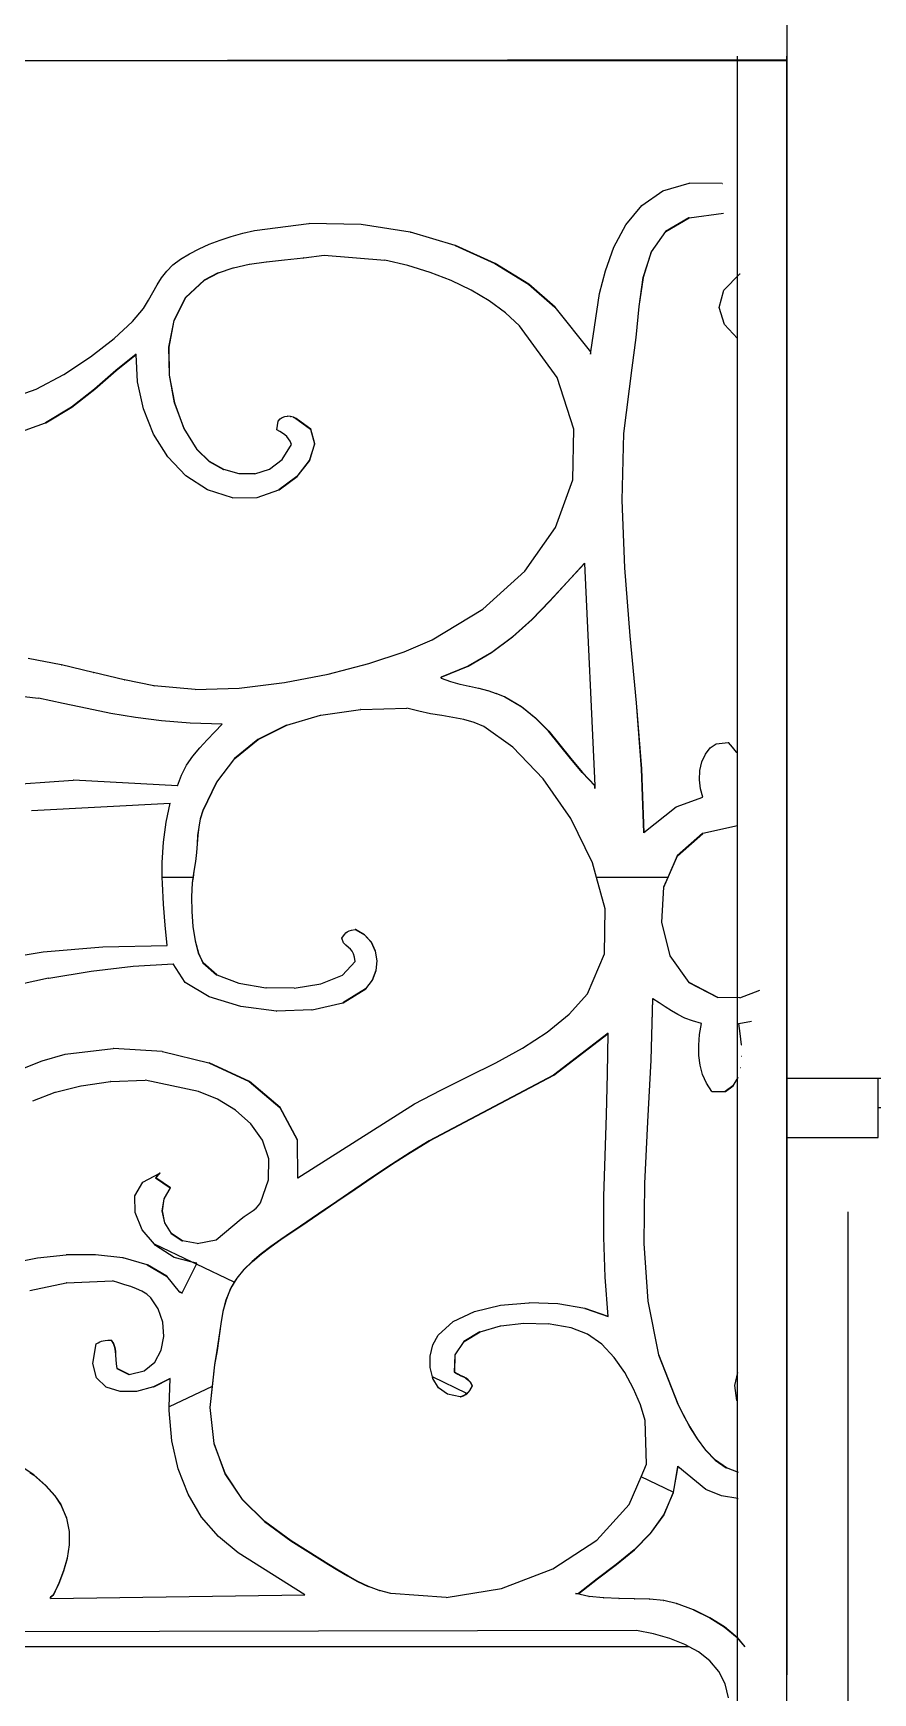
# Model space of a CAD drawing. Header units: inches. Extents: x 1397 to 20304, y -27267 to -746.
# Drawn here: x 3485.87 to 3499.94, y -9117.46 to -9089.64 of the extents above; entities that cross this region are included whole.
import ezdxf

# ---------------------------------------------------------------- set-up
doc = ezdxf.new("R2010")
doc.units = ezdxf.units.IN
doc.header["$LTSCALE"] = 17
doc.header["$MEASUREMENT"] = 0
doc.layers.add('OUTLINE', color=1, linetype='Continuous', lineweight=25)

# ---------------------------------------------------------------- blocks, each defined once
blk = doc.blocks.new('fddd')
for p, q in [((-401.299, -3293.975), (-401.299, -3264.98)), ((-400.474, -3293.975), (-400.474, -3264.98)), ((-421.949, -3265.055), (-409.847, -3265.055)), ((-419.531, -3265.065), (-409.847, -3265.055)), ((-409.842, -3265.055), (-409.847, -3265.055)), ((-400.474, -3265.045), (-409.842, -3265.055)), ((-409.842, -3265.055), (-400.474, -3265.055)), ((-402.553, -3267.242), (-402.109, -3267.11)), ((-402.109, -3267.11), (-402.104, -3267.11)), ((-401.558, -3267.118), (-402.104, -3267.11)), ((-401.558, -3267.118), (-401.553, -3267.118)), ((-402.903, -3267.486), (-402.553, -3267.242)), ((-403.172, -3267.81), (-402.903, -3267.486)), ((-402.116, -3267.694), (-402.507, -3267.92)), ((-402.502, -3267.92), (-402.111, -3267.694)), ((-402.111, -3267.694), (-402.116, -3267.694)), ((-402.111, -3267.694), (-401.533, -3267.616)), ((-409.973, -3268.067), (-409.785, -3268.006)), ((-409.785, -3268.006), (-409.591, -3267.952)), ((-409.591, -3267.952), (-409.394, -3267.907)), ((-409.394, -3267.907), (-408.485, -3267.788)), ((-408.485, -3267.788), (-408.48, -3267.788)), ((-407.61, -3267.803), (-408.48, -3267.788)), ((-407.61, -3267.803), (-407.605, -3267.803)), ((-406.787, -3267.933), (-407.605, -3267.803)), ((-406.787, -3267.933), (-406.782, -3267.933)), ((-406.033, -3268.157), (-406.782, -3267.933)), ((-403.371, -3268.184), (-403.172, -3267.81)), ((-402.507, -3267.92), (-402.749, -3268.264)), ((-402.744, -3268.264), (-402.502, -3267.92)), ((-402.507, -3267.92), (-402.502, -3267.92)), ((-410.634, -3268.384), (-410.485, -3268.294)), ((-410.485, -3268.294), (-410.324, -3268.212)), ((-410.324, -3268.212), (-410.153, -3268.136)), ((-410.153, -3268.136), (-409.973, -3268.067)), ((-406.033, -3268.157), (-405.366, -3268.456)), ((-406.033, -3268.157), (-406.029, -3268.157)), ((-405.361, -3268.456), (-406.029, -3268.157)), ((-403.515, -3268.579), (-403.371, -3268.184)), ((-402.749, -3268.264), (-402.884, -3268.694)), ((-402.879, -3268.694), (-402.744, -3268.264)), ((-402.749, -3268.264), (-402.744, -3268.264)), ((-410.951, -3268.698), (-410.866, -3268.586)), ((-410.866, -3268.586), (-410.763, -3268.481)), ((-410.763, -3268.481), (-410.634, -3268.384)), ((-409.997, -3268.615), (-409.751, -3268.53)), ((-409.751, -3268.53), (-409.747, -3268.53)), ((-409.747, -3268.53), (-409.484, -3268.471)), ((-409.484, -3268.471), (-409.479, -3268.471)), ((-409.479, -3268.471), (-409.199, -3268.43)), ((-409.199, -3268.43), (-409.194, -3268.43)), ((-409.194, -3268.43), (-408.895, -3268.398)), ((-408.895, -3268.398), (-408.89, -3268.398)), ((-408.89, -3268.398), (-408.572, -3268.364)), ((-408.567, -3268.364), (-408.572, -3268.364)), ((-408.567, -3268.364), (-408.228, -3268.321)), ((-408.228, -3268.321), (-407.212, -3268.404)), ((-406.824, -3268.494), (-407.212, -3268.404)), ((-406.451, -3268.608), (-406.824, -3268.494)), ((-405.366, -3268.456), (-405.361, -3268.456)), ((-405.366, -3268.456), (-404.803, -3268.807)), ((-404.798, -3268.807), (-405.361, -3268.456)), ((-403.616, -3268.964), (-403.515, -3268.579)), ((-411.169, -3269.074), (-411.025, -3268.816)), ((-411.025, -3268.816), (-410.951, -3268.698)), ((-410.237, -3268.736), (-410.55, -3269.029)), ((-410.545, -3269.029), (-410.232, -3268.736)), ((-410.002, -3268.615), (-410.237, -3268.736)), ((-410.237, -3268.736), (-410.232, -3268.736)), ((-410.232, -3268.736), (-409.997, -3268.615)), ((-410.002, -3268.615), (-409.997, -3268.615)), ((-406.097, -3268.745), (-406.451, -3268.608)), ((-405.766, -3268.904), (-406.097, -3268.745)), ((-404.803, -3268.807), (-404.798, -3268.807)), ((-404.803, -3268.807), (-404.36, -3269.192)), ((-404.355, -3269.192), (-404.798, -3268.807)), ((-402.884, -3268.694), (-402.954, -3269.182)), ((-402.949, -3269.182), (-402.879, -3268.694)), ((-402.884, -3268.694), (-402.879, -3268.694)), ((-401.531, -3268.905), (-401.26, -3268.632)), ((-401.26, -3268.632), (-401.256, -3268.632)), ((-411.254, -3269.213), (-411.169, -3269.074)), ((-410.55, -3269.029), (-410.745, -3269.414)), ((-410.74, -3269.414), (-410.545, -3269.029)), ((-410.55, -3269.029), (-410.545, -3269.029)), ((-405.463, -3269.085), (-405.766, -3268.904)), ((-405.191, -3269.285), (-405.463, -3269.085)), ((-403.76, -3269.939), (-403.616, -3268.964)), ((-401.608, -3269.199), (-401.531, -3268.905)), ((-411.749, -3269.714), (-411.44, -3269.431)), ((-411.44, -3269.431), (-411.254, -3269.213)), ((-410.745, -3269.414), (-410.833, -3269.859)), ((-410.828, -3269.859), (-410.74, -3269.414)), ((-410.745, -3269.414), (-410.74, -3269.414)), ((-404.955, -3269.503), (-405.191, -3269.285)), ((-404.36, -3269.192), (-403.765, -3269.939)), ((-404.36, -3269.192), (-404.355, -3269.192)), ((-403.76, -3269.939), (-404.355, -3269.192)), ((-402.954, -3269.182), (-403.002, -3269.697)), ((-402.997, -3269.697), (-402.949, -3269.182)), ((-402.954, -3269.182), (-402.949, -3269.182)), ((-401.52, -3269.482), (-401.608, -3269.199)), ((-404.325, -3270.369), (-404.955, -3269.503)), ((-403.002, -3269.697), (-403.071, -3270.209)), ((-403.066, -3270.209), (-402.997, -3269.697)), ((-403.002, -3269.697), (-402.997, -3269.697)), ((-401.299, -3269.718), (-401.52, -3269.482)), ((-412.146, -3270.024), (-411.749, -3269.714)), ((-411.378, -3269.98), (-411.718, -3270.254)), ((-411.713, -3270.254), (-411.378, -3269.984)), ((-411.378, -3269.984), (-411.378, -3269.98)), ((-411.355, -3270.442), (-411.378, -3269.984)), ((-410.833, -3269.859), (-410.828, -3269.859)), ((-410.833, -3269.859), (-410.827, -3270.332)), ((-410.822, -3270.332), (-410.828, -3269.859)), ((-403.765, -3269.939), (-403.765, -3269.98)), ((-403.765, -3269.939), (-403.76, -3269.939)), ((-403.765, -3269.98), (-403.76, -3269.948)), ((-403.76, -3269.948), (-403.76, -3269.939)), ((-412.593, -3270.321), (-412.146, -3270.024)), ((-411.718, -3270.254), (-412.075, -3270.564)), ((-412.071, -3270.564), (-411.713, -3270.254)), ((-411.718, -3270.254), (-411.713, -3270.254)), ((-403.071, -3270.209), (-403.209, -3271.307)), ((-403.204, -3271.307), (-403.066, -3270.209)), ((-403.071, -3270.209), (-403.066, -3270.209)), ((-413.056, -3270.567), (-412.593, -3270.321)), ((-411.256, -3270.895), (-411.355, -3270.442)), ((-410.827, -3270.332), (-410.822, -3270.332)), ((-410.827, -3270.332), (-410.738, -3270.797)), ((-410.734, -3270.797), (-410.822, -3270.332)), ((-404.041, -3271.238), (-404.325, -3270.369)), ((-413.498, -3270.722), (-413.056, -3270.567)), ((-412.075, -3270.564), (-412.464, -3270.87)), ((-412.459, -3270.87), (-412.071, -3270.564)), ((-412.075, -3270.564), (-412.071, -3270.564)), ((-410.738, -3270.797), (-410.734, -3270.797)), ((-410.738, -3270.797), (-410.579, -3271.224)), ((-410.574, -3271.224), (-410.734, -3270.797)), ((-412.464, -3270.87), (-412.895, -3271.13)), ((-412.891, -3271.13), (-412.459, -3270.87)), ((-412.464, -3270.87), (-412.459, -3270.87)), ((-411.085, -3271.321), (-411.256, -3270.895)), ((-409.022, -3271.245), (-408.997, -3271.1)), ((-408.997, -3271.1), (-408.967, -3271.065)), ((-408.967, -3271.065), (-408.931, -3271.039)), ((-408.931, -3271.039), (-408.889, -3271.024)), ((-408.889, -3271.024), (-408.844, -3271.019)), ((-408.844, -3271.019), (-408.842, -3271.019)), ((-408.839, -3271.019), (-408.842, -3271.019)), ((-408.797, -3271.023), (-408.839, -3271.019)), ((-408.797, -3271.023), (-408.792, -3271.023)), ((-408.748, -3271.036), (-408.792, -3271.023)), ((-408.748, -3271.036), (-408.743, -3271.036)), ((-408.748, -3271.036), (-408.7, -3271.059)), ((-408.695, -3271.059), (-408.743, -3271.036)), ((-408.7, -3271.059), (-408.695, -3271.059)), ((-408.7, -3271.059), (-408.456, -3271.236)), ((-408.452, -3271.236), (-408.695, -3271.059)), ((-413.378, -3271.304), (-412.895, -3271.13)), ((-412.895, -3271.13), (-412.891, -3271.13)), ((-410.846, -3271.701), (-411.085, -3271.321)), ((-410.579, -3271.224), (-410.574, -3271.224)), ((-410.579, -3271.224), (-410.361, -3271.577)), ((-410.356, -3271.577), (-410.574, -3271.224)), ((-408.969, -3271.275), (-409.022, -3271.245)), ((-408.924, -3271.302), (-408.969, -3271.275)), ((-408.887, -3271.33), (-408.924, -3271.302)), ((-408.855, -3271.36), (-408.887, -3271.33)), ((-408.827, -3271.396), (-408.855, -3271.36)), ((-408.456, -3271.236), (-408.452, -3271.236)), ((-408.456, -3271.236), (-408.391, -3271.484)), ((-408.386, -3271.484), (-408.452, -3271.236)), ((-404.063, -3272.086), (-404.041, -3271.238)), ((-403.209, -3271.307), (-403.239, -3272.429)), ((-403.235, -3272.429), (-403.204, -3271.307)), ((-403.209, -3271.307), (-403.204, -3271.307)), ((-410.361, -3271.577), (-410.356, -3271.577)), ((-410.361, -3271.577), (-410.156, -3271.776)), ((-410.151, -3271.776), (-410.356, -3271.577)), ((-408.931, -3271.747), (-408.774, -3271.494)), ((-408.8, -3271.44), (-408.827, -3271.396)), ((-408.774, -3271.494), (-408.8, -3271.44)), ((-408.391, -3271.484), (-408.476, -3271.762)), ((-408.471, -3271.762), (-408.386, -3271.484)), ((-408.391, -3271.484), (-408.386, -3271.484)), ((-410.544, -3272.018), (-410.846, -3271.701)), ((-410.156, -3271.776), (-410.151, -3271.776)), ((-410.156, -3271.776), (-409.913, -3271.915)), ((-409.908, -3271.915), (-410.151, -3271.776)), ((-409.913, -3271.915), (-409.908, -3271.915)), ((-409.651, -3271.987), (-409.908, -3271.915)), ((-409.388, -3271.987), (-409.142, -3271.909)), ((-409.142, -3271.909), (-408.931, -3271.747)), ((-408.476, -3271.762), (-408.684, -3272.031)), ((-408.679, -3272.031), (-408.471, -3271.762)), ((-408.476, -3271.762), (-408.471, -3271.762)), ((-410.182, -3272.252), (-410.544, -3272.018)), ((-409.388, -3271.987), (-409.651, -3271.987)), ((-408.684, -3272.031), (-408.987, -3272.251)), ((-408.982, -3272.251), (-408.679, -3272.031)), ((-408.684, -3272.031), (-408.679, -3272.031)), ((-404.352, -3272.887), (-404.063, -3272.086)), ((-409.766, -3272.386), (-410.182, -3272.252)), ((-409.766, -3272.386), (-409.761, -3272.386)), ((-409.761, -3272.386), (-409.356, -3272.383)), ((-409.356, -3272.383), (-409.352, -3272.383)), ((-409.352, -3272.383), (-408.987, -3272.251)), ((-408.987, -3272.251), (-408.982, -3272.251)), ((-403.239, -3272.429), (-403.235, -3272.429)), ((-403.239, -3272.429), (-403.194, -3273.563)), ((-403.19, -3273.563), (-403.235, -3272.429)), ((-404.867, -3273.618), (-404.352, -3272.887)), ((-404.158, -3273.803), (-403.864, -3273.485)), ((-403.864, -3273.49), (-404.153, -3273.803)), ((-403.864, -3273.485), (-403.864, -3273.49)), ((-403.864, -3273.49), (-403.693, -3277.211)), ((-403.194, -3273.563), (-403.19, -3273.563)), ((-403.194, -3273.563), (-403.104, -3274.699)), ((-403.099, -3274.699), (-403.19, -3273.563)), ((-405.569, -3274.254), (-404.867, -3273.618)), ((-404.449, -3274.12), (-404.158, -3273.803)), ((-404.153, -3273.803), (-404.444, -3274.12)), ((-404.158, -3273.803), (-404.153, -3273.803)), ((-404.749, -3274.429), (-404.449, -3274.12)), ((-404.444, -3274.12), (-404.744, -3274.429)), ((-404.449, -3274.12), (-404.444, -3274.12)), ((-406.418, -3274.771), (-405.569, -3274.254)), ((-405.069, -3274.719), (-404.749, -3274.429)), ((-404.744, -3274.429), (-405.064, -3274.719)), ((-404.749, -3274.429), (-404.744, -3274.429)), ((-405.421, -3274.983), (-405.069, -3274.719)), ((-405.064, -3274.719), (-405.416, -3274.983)), ((-405.069, -3274.719), (-405.064, -3274.719)), ((-403.104, -3274.699), (-403.099, -3274.699)), ((-403.104, -3274.699), (-403, -3275.826)), ((-402.995, -3275.826), (-403.099, -3274.699)), ((-407.478, -3275.167), (-406.886, -3274.97)), ((-406.886, -3274.97), (-406.418, -3274.771)), ((-405.817, -3275.21), (-405.421, -3274.983)), ((-405.416, -3274.983), (-405.812, -3275.21)), ((-405.421, -3274.983), (-405.416, -3274.983)), ((-412.634, -3275.19), (-413.186, -3275.08)), ((-412.634, -3275.19), (-412.629, -3275.19)), ((-412.098, -3275.315), (-412.629, -3275.19)), ((-408.159, -3275.345), (-407.478, -3275.167)), ((-406.269, -3275.393), (-405.817, -3275.21)), ((-405.812, -3275.21), (-406.265, -3275.393)), ((-405.817, -3275.21), (-405.812, -3275.21)), ((-412.098, -3275.315), (-412.093, -3275.315)), ((-411.58, -3275.438), (-412.093, -3275.315)), ((-411.58, -3275.438), (-411.576, -3275.438)), ((-411.08, -3275.538), (-411.576, -3275.438)), ((-411.08, -3275.538), (-411.075, -3275.538)), ((-410.39, -3275.601), (-411.075, -3275.538)), ((-409.65, -3275.578), (-408.894, -3275.487)), ((-408.894, -3275.487), (-408.159, -3275.345)), ((-406.269, -3275.414), (-406.269, -3275.393)), ((-406.269, -3275.393), (-406.265, -3275.393)), ((-406.269, -3275.414), (-406.265, -3275.414)), ((-406.265, -3275.393), (-406.265, -3275.414)), ((-406.265, -3275.414), (-406.113, -3275.467)), ((-406.113, -3275.467), (-406.108, -3275.467)), ((-406.108, -3275.467), (-405.955, -3275.51)), ((-405.955, -3275.51), (-405.951, -3275.51)), ((-405.951, -3275.51), (-405.798, -3275.546)), ((-405.798, -3275.546), (-405.793, -3275.546)), ((-405.793, -3275.546), (-405.642, -3275.581)), ((-414.13, -3275.621), (-413.014, -3275.746)), ((-412.6, -3275.834), (-413.014, -3275.746)), ((-410.39, -3275.601), (-409.65, -3275.578)), ((-405.642, -3275.581), (-405.638, -3275.581)), ((-405.638, -3275.581), (-405.49, -3275.619)), ((-405.49, -3275.619), (-405.485, -3275.619)), ((-405.485, -3275.619), (-405.343, -3275.666)), ((-405.203, -3275.725), (-405.343, -3275.666)), ((-405.343, -3275.666), (-405.338, -3275.666)), ((-405.338, -3275.666), (-405.198, -3275.725)), ((-404.918, -3275.894), (-405.203, -3275.725)), ((-405.203, -3275.725), (-405.198, -3275.725)), ((-405.198, -3275.725), (-404.913, -3275.894)), ((-403, -3275.826), (-402.995, -3275.826)), ((-403, -3275.826), (-402.912, -3276.932)), ((-402.907, -3276.932), (-402.995, -3275.826)), ((-412.201, -3275.921), (-412.6, -3275.834)), ((-411.801, -3276.002), (-412.201, -3275.921)), ((-411.389, -3276.073), (-411.801, -3276.002)), ((-410.951, -3276.129), (-411.389, -3276.073)), ((-408.855, -3276.198), (-408.287, -3276.031)), ((-408.287, -3276.031), (-408.282, -3276.031)), ((-408.282, -3276.031), (-407.616, -3275.937)), ((-407.611, -3275.937), (-407.616, -3275.937)), ((-407.611, -3275.937), (-406.84, -3275.912)), ((-406.642, -3275.967), (-406.84, -3275.912)), ((-406.447, -3276.007), (-406.642, -3275.967)), ((-406.256, -3276.039), (-406.447, -3276.007)), ((-406.069, -3276.069), (-406.256, -3276.039)), ((-405.889, -3276.105), (-406.069, -3276.069)), ((-405.715, -3276.154), (-405.889, -3276.105)), ((-404.678, -3276.088), (-404.918, -3275.894)), ((-404.918, -3275.894), (-404.913, -3275.894)), ((-404.913, -3275.894), (-404.673, -3276.088)), ((-404.47, -3276.301), (-404.678, -3276.088)), ((-404.678, -3276.088), (-404.673, -3276.088)), ((-404.673, -3276.088), (-404.465, -3276.301)), ((-410.472, -3276.167), (-410.951, -3276.129)), ((-409.939, -3276.181), (-410.472, -3276.167)), ((-410.187, -3276.445), (-410.061, -3276.313)), ((-410.061, -3276.313), (-409.939, -3276.181)), ((-408.86, -3276.198), (-409.338, -3276.439)), ((-409.333, -3276.439), (-408.855, -3276.198)), ((-408.86, -3276.198), (-408.855, -3276.198)), ((-405.55, -3276.223), (-405.715, -3276.154)), ((-405.065, -3276.566), (-405.55, -3276.223)), ((-404.281, -3276.527), (-404.47, -3276.301)), ((-404.47, -3276.301), (-404.465, -3276.301)), ((-404.465, -3276.301), (-404.276, -3276.527)), ((-410.429, -3276.722), (-410.312, -3276.58)), ((-410.312, -3276.58), (-410.187, -3276.445)), ((-409.338, -3276.439), (-409.728, -3276.757)), ((-409.723, -3276.757), (-409.333, -3276.439)), ((-409.338, -3276.439), (-409.333, -3276.439)), ((-404.56, -3277.097), (-405.065, -3276.566)), ((-404.097, -3276.759), (-404.281, -3276.527)), ((-404.281, -3276.527), (-404.276, -3276.527)), ((-404.276, -3276.527), (-404.092, -3276.759)), ((-401.839, -3276.685), (-401.759, -3276.581)), ((-401.759, -3276.581), (-401.657, -3276.513)), ((-401.657, -3276.513), (-401.459, -3276.492)), ((-401.459, -3276.492), (-401.454, -3276.492)), ((-401.459, -3276.492), (-401.39, -3276.568)), ((-401.386, -3276.568), (-401.454, -3276.492)), ((-401.39, -3276.568), (-401.386, -3276.568)), ((-401.39, -3276.568), (-401.324, -3276.652)), ((-401.319, -3276.652), (-401.386, -3276.568)), ((-401.324, -3276.652), (-401.319, -3276.652)), ((-410.621, -3277.038), (-410.534, -3276.873)), ((-410.534, -3276.873), (-410.429, -3276.722)), ((-409.728, -3276.757), (-410.034, -3277.154)), ((-410.029, -3277.154), (-409.723, -3276.757)), ((-409.728, -3276.757), (-409.723, -3276.757)), ((-403.904, -3276.992), (-404.097, -3276.759)), ((-404.097, -3276.759), (-404.092, -3276.759)), ((-404.092, -3276.759), (-403.9, -3276.992)), ((-402.912, -3276.932), (-402.907, -3276.932)), ((-402.912, -3276.932), (-402.872, -3278.006)), ((-402.868, -3278.002), (-402.907, -3276.932)), ((-401.93, -3276.962), (-401.897, -3276.815)), ((-401.897, -3276.815), (-401.839, -3276.685)), ((-414.137, -3277.241), (-412.435, -3277.122)), ((-412.435, -3277.122), (-412.432, -3277.122)), ((-412.43, -3277.122), (-412.432, -3277.122)), ((-410.683, -3277.218), (-412.43, -3277.122)), ((-410.683, -3277.218), (-410.621, -3277.038)), ((-410.034, -3277.154), (-410.262, -3277.633)), ((-410.257, -3277.633), (-410.029, -3277.154)), ((-410.034, -3277.154), (-410.029, -3277.154)), ((-404.094, -3277.762), (-404.56, -3277.097)), ((-403.693, -3277.216), (-403.904, -3276.992)), ((-403.904, -3276.992), (-403.9, -3276.992)), ((-403.9, -3276.992), (-403.693, -3277.211)), ((-403.693, -3277.211), (-403.693, -3277.216)), ((-403.693, -3277.216), (-403.691, -3277.26)), ((-403.691, -3277.218), (-403.693, -3277.216)), ((-403.691, -3277.26), (-403.691, -3277.218)), ((-401.939, -3277.116), (-401.93, -3276.962)), ((-401.923, -3277.266), (-401.939, -3277.116)), ((-402.327, -3277.571), (-401.88, -3277.405)), ((-401.88, -3277.405), (-401.923, -3277.266)), ((-413.131, -3277.629), (-410.807, -3277.509)), ((-410.878, -3277.828), (-410.807, -3277.509)), ((-410.303, -3277.77), (-410.33, -3277.908)), ((-410.325, -3277.908), (-410.299, -3277.77)), ((-410.262, -3277.633), (-410.303, -3277.77)), ((-410.303, -3277.77), (-410.299, -3277.77)), ((-410.299, -3277.77), (-410.257, -3277.633)), ((-410.262, -3277.633), (-410.257, -3277.633)), ((-403.728, -3278.508), (-404.094, -3277.762)), ((-402.868, -3278.002), (-402.327, -3277.571)), ((-410.921, -3278.161), (-410.878, -3277.828)), ((-410.346, -3278.046), (-410.358, -3278.188)), ((-410.353, -3278.188), (-410.342, -3278.046)), ((-410.33, -3277.908), (-410.346, -3278.046)), ((-410.346, -3278.046), (-410.342, -3278.046)), ((-410.342, -3278.046), (-410.325, -3277.908)), ((-410.33, -3277.908), (-410.325, -3277.908)), ((-402.872, -3278.006), (-402.868, -3278.002)), ((-401.889, -3278.016), (-402.313, -3278.389)), ((-402.308, -3278.389), (-401.884, -3278.016)), ((-401.884, -3278.016), (-401.889, -3278.016)), ((-401.299, -3277.89), (-401.884, -3278.016)), ((-410.94, -3278.503), (-410.921, -3278.161)), ((-410.369, -3278.334), (-410.385, -3278.487)), ((-410.38, -3278.487), (-410.364, -3278.334)), ((-410.358, -3278.188), (-410.369, -3278.334)), ((-410.369, -3278.334), (-410.364, -3278.334)), ((-410.364, -3278.334), (-410.353, -3278.188)), ((-410.358, -3278.188), (-410.353, -3278.188)), ((-410.94, -3278.755), (-410.94, -3278.503)), ((-410.385, -3278.487), (-410.411, -3278.649)), ((-410.406, -3278.649), (-410.38, -3278.487)), ((-410.385, -3278.487), (-410.38, -3278.487)), ((-403.661, -3278.755), (-403.728, -3278.508)), ((-402.534, -3278.914), (-402.308, -3278.389)), ((-402.313, -3278.389), (-402.47, -3278.755)), ((-402.313, -3278.389), (-402.308, -3278.389)), ((-410.425, -3278.755), (-410.94, -3278.755)), ((-410.939, -3278.852), (-410.94, -3278.755)), ((-410.922, -3279.202), (-410.939, -3278.852)), ((-410.437, -3278.846), (-410.449, -3279.077)), ((-410.445, -3279.077), (-410.432, -3278.846)), ((-410.425, -3278.755), (-410.437, -3278.846)), ((-410.437, -3278.846), (-410.432, -3278.846)), ((-410.432, -3278.846), (-410.406, -3278.649)), ((-410.411, -3278.649), (-410.425, -3278.755)), ((-410.411, -3278.649), (-410.406, -3278.649)), ((-403.519, -3279.282), (-403.661, -3278.755)), ((-402.47, -3278.755), (-403.661, -3278.755)), ((-402.47, -3278.755), (-402.539, -3278.914)), ((-410.449, -3279.077), (-410.445, -3279.077)), ((-410.449, -3279.077), (-410.446, -3279.325)), ((-410.441, -3279.325), (-410.445, -3279.077)), ((-402.539, -3278.914), (-402.576, -3279.502)), ((-402.571, -3279.502), (-402.534, -3278.914)), ((-402.539, -3278.914), (-402.534, -3278.914)), ((-410.894, -3279.551), (-410.922, -3279.202)), ((-410.446, -3279.325), (-410.441, -3279.325)), ((-410.446, -3279.325), (-410.427, -3279.576)), ((-410.422, -3279.576), (-410.441, -3279.325)), ((-403.528, -3280.031), (-403.519, -3279.282)), ((-410.857, -3279.893), (-410.894, -3279.551)), ((-410.427, -3279.576), (-410.422, -3279.576)), ((-410.427, -3279.576), (-410.39, -3279.813)), ((-410.385, -3279.813), (-410.422, -3279.576)), ((-407.904, -3279.733), (-407.883, -3279.704)), ((-407.883, -3279.704), (-407.863, -3279.681)), ((-407.863, -3279.681), (-407.84, -3279.663)), ((-407.84, -3279.663), (-407.81, -3279.648)), ((-407.81, -3279.648), (-407.767, -3279.635)), ((-407.767, -3279.635), (-407.708, -3279.624)), ((-407.708, -3279.624), (-407.707, -3279.624)), ((-407.703, -3279.624), (-407.707, -3279.624)), ((-407.707, -3279.624), (-407.553, -3279.716)), ((-407.549, -3279.716), (-407.703, -3279.624)), ((-407.553, -3279.716), (-407.441, -3279.84)), ((-407.553, -3279.716), (-407.549, -3279.716)), ((-407.436, -3279.84), (-407.549, -3279.716)), ((-402.576, -3279.502), (-402.432, -3280.065)), ((-402.576, -3279.502), (-402.571, -3279.502)), ((-402.427, -3280.065), (-402.571, -3279.502)), ((-413.857, -3280.151), (-412.935, -3280.001)), ((-412.935, -3280.001), (-411.936, -3279.914)), ((-411.936, -3279.914), (-410.857, -3279.893)), ((-410.39, -3279.813), (-410.385, -3279.813)), ((-410.39, -3279.813), (-410.335, -3280.02)), ((-410.331, -3280.02), (-410.385, -3279.813)), ((-407.931, -3279.769), (-407.904, -3279.733)), ((-407.906, -3279.852), (-407.931, -3279.769)), ((-407.862, -3279.891), (-407.906, -3279.852)), ((-407.822, -3279.925), (-407.862, -3279.891)), ((-407.787, -3279.956), (-407.822, -3279.925)), ((-407.757, -3279.991), (-407.787, -3279.956)), ((-407.734, -3280.034), (-407.757, -3279.991)), ((-407.441, -3279.84), (-407.371, -3279.988)), ((-407.441, -3279.84), (-407.436, -3279.84)), ((-407.366, -3279.988), (-407.436, -3279.84)), ((-407.371, -3279.988), (-407.366, -3279.988)), ((-407.371, -3279.988), (-407.345, -3280.149)), ((-407.34, -3280.149), (-407.366, -3279.988)), ((-412.131, -3280.322), (-411.431, -3280.241)), ((-411.431, -3280.241), (-411.426, -3280.241)), ((-411.426, -3280.241), (-410.758, -3280.204)), ((-410.556, -3280.515), (-410.758, -3280.204)), ((-410.335, -3280.02), (-410.331, -3280.02)), ((-410.335, -3280.02), (-410.262, -3280.184)), ((-410.257, -3280.184), (-410.331, -3280.02)), ((-410.262, -3280.184), (-410.03, -3280.387)), ((-410.262, -3280.184), (-410.257, -3280.184)), ((-410.026, -3280.387), (-410.257, -3280.184)), ((-407.922, -3280.392), (-407.708, -3280.163)), ((-407.717, -3280.09), (-407.734, -3280.034)), ((-407.708, -3280.163), (-407.717, -3280.09)), ((-407.345, -3280.149), (-407.362, -3280.314)), ((-407.358, -3280.314), (-407.34, -3280.149)), ((-407.345, -3280.149), (-407.34, -3280.149)), ((-403.815, -3280.702), (-403.528, -3280.031)), ((-402.432, -3280.065), (-402.427, -3280.065)), ((-402.432, -3280.065), (-402.114, -3280.515)), ((-402.11, -3280.515), (-402.427, -3280.065)), ((-412.847, -3280.442), (-413.536, -3280.594)), ((-412.847, -3280.442), (-412.842, -3280.442)), ((-412.842, -3280.442), (-412.135, -3280.322)), ((-412.135, -3280.322), (-412.131, -3280.322)), ((-410.154, -3280.755), (-410.556, -3280.515)), ((-410.03, -3280.387), (-410.026, -3280.387)), ((-410.026, -3280.387), (-409.66, -3280.528)), ((-409.66, -3280.528), (-409.655, -3280.528)), ((-409.655, -3280.528), (-409.207, -3280.603)), ((-408.728, -3280.608), (-408.282, -3280.538)), ((-408.282, -3280.538), (-407.922, -3280.392)), ((-407.425, -3280.474), (-407.534, -3280.619)), ((-407.529, -3280.619), (-407.42, -3280.474)), ((-407.362, -3280.314), (-407.425, -3280.474)), ((-407.425, -3280.474), (-407.42, -3280.474)), ((-407.42, -3280.474), (-407.358, -3280.314)), ((-407.362, -3280.314), (-407.358, -3280.314)), ((-402.114, -3280.515), (-401.632, -3280.764)), ((-402.114, -3280.515), (-402.11, -3280.515)), ((-401.628, -3280.764), (-402.11, -3280.515)), ((-409.622, -3280.917), (-410.154, -3280.755)), ((-409.207, -3280.603), (-409.202, -3280.603)), ((-408.728, -3280.608), (-409.202, -3280.603)), ((-407.534, -3280.619), (-407.914, -3280.853)), ((-407.909, -3280.853), (-407.529, -3280.619)), ((-407.534, -3280.619), (-407.529, -3280.619)), ((-404.119, -3281.046), (-403.815, -3280.702)), ((-402.723, -3280.785), (-402.753, -3281.814)), ((-402.748, -3281.814), (-402.719, -3280.788)), ((-402.719, -3280.788), (-402.723, -3280.785)), ((-402.616, -3280.855), (-402.719, -3280.788)), ((-401.632, -3280.764), (-401.628, -3280.764)), ((-401.259, -3280.77), (-401.628, -3280.764)), ((-401.259, -3280.77), (-400.927, -3280.641)), ((-409.026, -3280.993), (-409.622, -3280.917)), ((-409.026, -3280.993), (-409.021, -3280.993)), ((-408.434, -3280.975), (-409.021, -3280.993)), ((-408.434, -3280.975), (-408.429, -3280.975)), ((-408.429, -3280.975), (-407.914, -3280.853)), ((-407.914, -3280.853), (-407.909, -3280.853)), ((-404.488, -3281.348), (-404.119, -3281.046)), ((-402.512, -3280.924), (-402.616, -3280.855)), ((-402.408, -3280.991), (-402.512, -3280.924)), ((-402.3, -3281.053), (-402.408, -3280.991)), ((-402.183, -3281.11), (-402.3, -3281.053)), ((-402.053, -3281.159), (-402.183, -3281.11)), ((-404.905, -3281.616), (-404.488, -3281.348)), ((-403.467, -3281.366), (-404.385, -3282.071)), ((-404.38, -3282.071), (-403.467, -3281.37)), ((-403.477, -3282.046), (-403.467, -3281.37)), ((-403.467, -3281.37), (-403.467, -3281.366)), ((-401.905, -3281.2), (-402.053, -3281.159)), ((-401.951, -3281.565), (-401.936, -3281.385)), ((-401.936, -3281.385), (-401.905, -3281.2)), ((-401.285, -3281.2), (-401.28, -3281.2)), ((-401.285, -3281.2), (-401.26, -3281.369)), ((-401.28, -3281.2), (-401.064, -3281.16)), ((-401.256, -3281.369), (-401.28, -3281.2)), ((-401.26, -3281.369), (-401.256, -3281.369)), ((-401.26, -3281.369), (-401.24, -3281.557)), ((-401.235, -3281.557), (-401.256, -3281.369)), ((-412.568, -3281.718), (-411.764, -3281.619)), ((-411.764, -3281.619), (-411.761, -3281.619)), ((-411.759, -3281.619), (-411.761, -3281.619)), ((-410.941, -3281.669), (-411.759, -3281.619)), ((-410.941, -3281.669), (-410.936, -3281.669)), ((-410.936, -3281.669), (-410.161, -3281.859)), ((-405.353, -3281.86), (-404.905, -3281.616)), ((-401.949, -3281.737), (-401.951, -3281.565)), ((-401.24, -3281.557), (-401.235, -3281.557)), ((-413.307, -3281.97), (-412.955, -3281.83)), ((-412.955, -3281.83), (-412.568, -3281.718)), ((-410.161, -3281.859), (-409.483, -3282.177)), ((-410.161, -3281.859), (-410.156, -3281.859)), ((-409.478, -3282.177), (-410.156, -3281.859)), ((-405.815, -3282.091), (-405.353, -3281.86)), ((-402.753, -3281.814), (-402.81, -3282.853)), ((-402.805, -3282.853), (-402.748, -3281.814)), ((-402.753, -3281.814), (-402.748, -3281.814)), ((-401.927, -3281.901), (-401.949, -3281.737)), ((-401.885, -3282.057), (-401.927, -3281.901)), ((-401.248, -3281.938), (-401.243, -3281.938)), ((-401.233, -3281.75), (-401.228, -3281.75)), ((-412.299, -3282.246), (-411.808, -3282.177)), ((-411.803, -3282.177), (-411.808, -3282.177)), ((-411.803, -3282.177), (-411.228, -3282.154)), ((-410.336, -3282.341), (-411.228, -3282.154)), ((-409.483, -3282.177), (-409.478, -3282.177)), ((-409.483, -3282.177), (-408.969, -3282.612)), ((-408.964, -3282.612), (-409.478, -3282.177)), ((-404.385, -3282.071), (-406.468, -3283.17)), ((-406.463, -3283.17), (-404.38, -3282.071)), ((-406.275, -3282.317), (-405.815, -3282.091)), ((-404.38, -3282.071), (-404.385, -3282.071)), ((-403.498, -3282.731), (-403.477, -3282.046)), ((-401.82, -3282.204), (-401.885, -3282.057)), ((-401.732, -3282.341), (-401.82, -3282.204)), ((-401.293, -3282.107), (-401.377, -3282.245)), ((-401.372, -3282.245), (-401.288, -3282.107)), ((-401.293, -3282.107), (-401.288, -3282.107)), ((-413.111, -3282.499), (-412.733, -3282.356)), ((-412.733, -3282.356), (-412.729, -3282.356)), ((-412.729, -3282.356), (-412.304, -3282.246)), ((-412.304, -3282.246), (-412.299, -3282.246)), ((-410.016, -3282.473), (-410.336, -3282.341)), ((-409.715, -3282.656), (-410.016, -3282.473)), ((-406.716, -3282.548), (-406.275, -3282.317)), ((-401.732, -3282.341), (-401.508, -3282.341)), ((-401.377, -3282.245), (-401.508, -3282.341)), ((-401.508, -3282.341), (-401.504, -3282.341)), ((-401.504, -3282.341), (-401.372, -3282.245)), ((-401.377, -3282.245), (-401.372, -3282.245)), ((-409.456, -3282.885), (-409.715, -3282.656)), ((-408.969, -3282.612), (-408.679, -3283.154)), ((-408.969, -3282.612), (-408.964, -3282.612)), ((-408.674, -3283.154), (-408.964, -3282.612)), ((-408.67, -3283.789), (-406.716, -3282.548)), ((-403.521, -3283.418), (-403.498, -3282.731)), ((-409.261, -3283.158), (-409.456, -3282.885)), ((-402.81, -3282.853), (-402.86, -3283.884)), ((-402.855, -3283.884), (-402.805, -3282.853)), ((-402.81, -3282.853), (-402.805, -3282.853)), ((-409.154, -3283.471), (-409.261, -3283.158)), ((-408.679, -3283.154), (-408.675, -3283.792)), ((-408.679, -3283.154), (-408.674, -3283.154)), ((-408.67, -3283.789), (-408.674, -3283.154)), ((-406.468, -3283.17), (-406.788, -3283.364)), ((-406.783, -3283.364), (-406.463, -3283.17)), ((-406.468, -3283.17), (-406.463, -3283.17)), ((-409.158, -3283.822), (-409.154, -3283.471)), ((-407.101, -3283.565), (-407.41, -3283.771)), ((-407.405, -3283.771), (-407.097, -3283.565)), ((-406.788, -3283.364), (-407.101, -3283.565)), ((-407.101, -3283.565), (-407.097, -3283.565)), ((-407.097, -3283.565), (-406.783, -3283.364)), ((-406.788, -3283.364), (-406.783, -3283.364)), ((-403.539, -3284.103), (-403.521, -3283.418)), ((-411.398, -3284.093), (-411.265, -3283.86)), ((-411.265, -3283.86), (-410.981, -3283.709)), ((-410.985, -3283.714), (-411.055, -3283.792)), ((-411.055, -3283.792), (-411.051, -3283.792)), ((-411.055, -3283.792), (-410.807, -3283.958)), ((-411.051, -3283.792), (-410.976, -3283.709)), ((-410.803, -3283.958), (-411.051, -3283.792)), ((-410.976, -3283.709), (-410.985, -3283.714)), ((-410.981, -3283.709), (-410.985, -3283.714)), ((-410.981, -3283.709), (-410.976, -3283.709)), ((-409.295, -3284.207), (-409.158, -3283.822)), ((-408.675, -3283.792), (-408.67, -3283.789)), ((-407.41, -3283.771), (-407.715, -3283.979)), ((-407.71, -3283.979), (-407.405, -3283.771)), ((-407.41, -3283.771), (-407.405, -3283.771)), ((-402.86, -3283.884), (-402.869, -3284.891)), ((-402.864, -3284.891), (-402.855, -3283.884)), ((-402.86, -3283.884), (-402.855, -3283.884)), ((-411.396, -3284.372), (-411.398, -3284.093)), ((-410.914, -3284.139), (-410.945, -3284.344)), ((-410.941, -3284.344), (-410.909, -3284.139)), ((-410.807, -3283.958), (-410.914, -3284.139)), ((-410.914, -3284.139), (-410.909, -3284.139)), ((-410.909, -3284.139), (-410.803, -3283.958)), ((-410.807, -3283.958), (-410.803, -3283.958)), ((-407.715, -3283.979), (-408.018, -3284.188)), ((-408.014, -3284.188), (-407.71, -3283.979)), ((-407.715, -3283.979), (-407.71, -3283.979)), ((-403.542, -3284.783), (-403.539, -3284.103)), ((-411.275, -3284.661), (-411.396, -3284.372)), ((-410.945, -3284.344), (-410.941, -3284.344)), ((-410.945, -3284.344), (-410.904, -3284.546)), ((-410.899, -3284.546), (-410.941, -3284.344)), ((-409.617, -3284.477), (-409.569, -3284.44)), ((-409.569, -3284.44), (-409.518, -3284.406)), ((-409.518, -3284.406), (-409.466, -3284.372)), ((-409.466, -3284.372), (-409.415, -3284.337)), ((-409.415, -3284.337), (-409.368, -3284.299)), ((-409.368, -3284.299), (-409.327, -3284.256)), ((-409.327, -3284.256), (-409.295, -3284.207)), ((-408.321, -3284.396), (-408.625, -3284.601)), ((-408.62, -3284.601), (-408.316, -3284.396)), ((-408.018, -3284.188), (-408.321, -3284.396)), ((-408.321, -3284.396), (-408.316, -3284.396)), ((-408.316, -3284.396), (-408.014, -3284.188)), ((-408.018, -3284.188), (-408.014, -3284.188)), ((-411.071, -3284.9), (-411.275, -3284.661)), ((-410.904, -3284.546), (-410.791, -3284.721)), ((-410.904, -3284.546), (-410.899, -3284.546)), ((-410.786, -3284.721), (-410.899, -3284.546)), ((-410.791, -3284.721), (-410.786, -3284.721)), ((-410.791, -3284.721), (-410.608, -3284.844)), ((-410.604, -3284.844), (-410.786, -3284.721)), ((-410.039, -3284.829), (-409.617, -3284.477)), ((-408.789, -3284.71), (-408.956, -3284.822)), ((-408.951, -3284.822), (-408.784, -3284.71)), ((-408.625, -3284.601), (-408.789, -3284.71)), ((-408.789, -3284.71), (-408.784, -3284.71)), ((-408.784, -3284.71), (-408.62, -3284.601)), ((-408.625, -3284.601), (-408.62, -3284.601)), ((-411.052, -3284.923), (-411.071, -3284.9)), ((-410.439, -3285.203), (-411.071, -3284.9)), ((-410.742, -3285.123), (-411.052, -3284.923)), ((-410.608, -3284.844), (-410.604, -3284.844)), ((-410.357, -3284.888), (-410.604, -3284.844)), ((-410.357, -3284.888), (-410.039, -3284.829)), ((-409.122, -3284.94), (-409.283, -3285.062)), ((-409.278, -3285.062), (-409.117, -3284.94)), ((-408.956, -3284.822), (-409.122, -3284.94)), ((-409.122, -3284.94), (-409.117, -3284.94)), ((-409.117, -3284.94), (-408.951, -3284.822)), ((-408.956, -3284.822), (-408.951, -3284.822)), ((-403.521, -3285.455), (-403.542, -3284.783)), ((-402.869, -3284.891), (-402.864, -3284.891)), ((-402.869, -3284.891), (-402.801, -3285.855)), ((-402.797, -3285.855), (-402.864, -3284.891)), ((-413.485, -3285.223), (-413.033, -3285.131)), ((-413.033, -3285.131), (-412.549, -3285.081)), ((-412.057, -3285.079), (-412.549, -3285.081)), ((-411.6, -3285.133), (-412.057, -3285.079)), ((-411.6, -3285.133), (-411.595, -3285.133)), ((-411.193, -3285.25), (-411.595, -3285.133)), ((-411.193, -3285.25), (-411.188, -3285.25)), ((-411.193, -3285.25), (-410.87, -3285.436)), ((-410.865, -3285.436), (-411.188, -3285.25)), ((-410.439, -3285.203), (-410.742, -3285.123)), ((-410.608, -3285.719), (-410.368, -3285.237)), ((-410.361, -3285.223), (-410.439, -3285.203)), ((-410.368, -3285.237), (-410.439, -3285.203)), ((-410.368, -3285.237), (-410.361, -3285.223)), ((-409.733, -3285.54), (-410.368, -3285.237)), ((-409.434, -3285.192), (-409.572, -3285.328)), ((-409.567, -3285.328), (-409.43, -3285.192)), ((-409.283, -3285.062), (-409.434, -3285.192)), ((-409.434, -3285.192), (-409.43, -3285.192)), ((-409.43, -3285.192), (-409.278, -3285.062)), ((-409.283, -3285.062), (-409.278, -3285.062)), ((-413.158, -3285.676), (-412.55, -3285.55)), ((-412.545, -3285.55), (-412.55, -3285.55)), ((-412.545, -3285.55), (-411.774, -3285.514)), ((-411.67, -3285.549), (-411.774, -3285.514)), ((-411.566, -3285.582), (-411.67, -3285.549)), ((-410.87, -3285.436), (-410.865, -3285.436)), ((-410.87, -3285.436), (-410.659, -3285.7)), ((-410.654, -3285.7), (-410.865, -3285.436)), ((-409.733, -3285.54), (-409.798, -3285.647)), ((-409.793, -3285.647), (-409.687, -3285.472)), ((-409.691, -3285.472), (-409.733, -3285.54)), ((-409.572, -3285.328), (-409.691, -3285.472)), ((-409.691, -3285.472), (-409.687, -3285.472)), ((-409.687, -3285.472), (-409.567, -3285.328)), ((-409.572, -3285.328), (-409.567, -3285.328)), ((-403.467, -3286.113), (-403.521, -3285.455)), ((-411.466, -3285.614), (-411.566, -3285.582)), ((-411.37, -3285.65), (-411.466, -3285.614)), ((-411.281, -3285.691), (-411.37, -3285.65)), ((-411.2, -3285.741), (-411.281, -3285.691)), ((-411.13, -3285.804), (-411.2, -3285.741)), ((-411.007, -3285.987), (-411.13, -3285.804)), ((-410.659, -3285.7), (-410.654, -3285.7)), ((-410.659, -3285.7), (-410.609, -3285.721)), ((-410.608, -3285.719), (-410.654, -3285.7)), ((-410.609, -3285.721), (-410.608, -3285.719)), ((-409.872, -3285.833), (-409.924, -3286.03)), ((-409.92, -3286.03), (-409.868, -3285.833)), ((-409.798, -3285.647), (-409.872, -3285.833)), ((-409.872, -3285.833), (-409.868, -3285.833)), ((-409.868, -3285.833), (-409.793, -3285.647)), ((-409.798, -3285.647), (-409.793, -3285.647)), ((-410.933, -3286.21), (-411.007, -3285.987)), ((-409.924, -3286.03), (-409.961, -3286.238)), ((-409.956, -3286.238), (-409.92, -3286.03)), ((-409.924, -3286.03), (-409.92, -3286.03)), ((-406.067, -3286.197), (-405.707, -3286.031)), ((-405.707, -3286.031), (-405.272, -3285.927)), ((-405.272, -3285.927), (-404.796, -3285.884)), ((-404.796, -3285.884), (-404.793, -3285.884)), ((-404.791, -3285.884), (-404.793, -3285.884)), ((-404.314, -3285.902), (-404.791, -3285.884)), ((-404.314, -3285.902), (-404.309, -3285.902)), ((-403.86, -3285.979), (-404.309, -3285.902)), ((-403.86, -3285.979), (-403.855, -3285.979)), ((-403.467, -3286.113), (-403.855, -3285.979)), ((-403.855, -3285.979), (-403.467, -3286.115)), ((-403.467, -3286.115), (-403.467, -3286.113)), ((-402.801, -3285.855), (-402.797, -3285.855)), ((-402.801, -3285.855), (-402.624, -3286.76)), ((-402.619, -3286.76), (-402.797, -3285.855)), ((-410.915, -3286.448), (-410.933, -3286.21)), ((-409.961, -3286.238), (-410.023, -3286.685)), ((-410.018, -3286.685), (-409.956, -3286.238)), ((-409.961, -3286.238), (-409.956, -3286.238)), ((-406.319, -3286.426), (-406.067, -3286.197)), ((-405.619, -3286.373), (-405.885, -3286.535)), ((-405.88, -3286.535), (-405.615, -3286.373)), ((-405.619, -3286.373), (-405.615, -3286.373)), ((-405.615, -3286.373), (-405.274, -3286.271)), ((-405.274, -3286.271), (-405.269, -3286.271)), ((-405.269, -3286.271), (-404.881, -3286.226)), ((-404.881, -3286.226), (-404.475, -3286.237)), ((-404.087, -3286.302), (-404.475, -3286.237)), ((-403.817, -3286.409), (-404.087, -3286.302)), ((-412.107, -3286.903), (-412.047, -3286.571)), ((-412.047, -3286.571), (-412.015, -3286.555)), ((-412.015, -3286.555), (-411.987, -3286.542)), ((-411.987, -3286.542), (-411.96, -3286.531)), ((-411.96, -3286.531), (-411.93, -3286.523)), ((-411.93, -3286.523), (-411.896, -3286.516)), ((-411.896, -3286.516), (-411.853, -3286.512)), ((-411.853, -3286.512), (-411.799, -3286.509)), ((-411.799, -3286.509), (-411.794, -3286.509)), ((-411.799, -3286.509), (-411.76, -3286.57)), ((-411.756, -3286.57), (-411.794, -3286.509)), ((-411.76, -3286.57), (-411.756, -3286.57)), ((-411.76, -3286.57), (-411.738, -3286.633)), ((-411.733, -3286.633), (-411.756, -3286.57)), ((-411.738, -3286.633), (-411.727, -3286.698)), ((-411.738, -3286.633), (-411.733, -3286.633)), ((-411.722, -3286.698), (-411.733, -3286.633)), ((-411.065, -3286.878), (-410.957, -3286.678)), ((-410.957, -3286.678), (-410.915, -3286.448)), ((-410.023, -3286.685), (-410.063, -3286.924)), ((-410.059, -3286.924), (-410.018, -3286.685)), ((-410.023, -3286.685), (-410.018, -3286.685)), ((-406.451, -3286.778), (-406.405, -3286.591)), ((-406.405, -3286.591), (-406.319, -3286.426)), ((-405.885, -3286.535), (-406.038, -3286.76)), ((-406.034, -3286.76), (-405.88, -3286.535)), ((-405.885, -3286.535), (-405.88, -3286.535)), ((-403.577, -3286.581), (-403.817, -3286.409)), ((-403.368, -3286.801), (-403.577, -3286.581)), ((-412.042, -3287.144), (-412.107, -3286.903)), ((-411.727, -3286.698), (-411.722, -3286.698)), ((-411.727, -3286.698), (-411.722, -3286.765)), ((-411.718, -3286.765), (-411.722, -3286.698)), ((-411.722, -3286.765), (-411.718, -3286.765)), ((-411.722, -3286.765), (-411.72, -3286.835)), ((-411.72, -3286.835), (-411.714, -3286.908)), ((-411.72, -3286.835), (-411.715, -3286.835)), ((-411.715, -3286.835), (-411.718, -3286.765)), ((-411.709, -3286.908), (-411.715, -3286.835)), ((-411.714, -3286.908), (-411.7, -3286.986)), ((-411.714, -3286.908), (-411.709, -3286.908)), ((-411.695, -3286.986), (-411.709, -3286.908)), ((-411.245, -3287.023), (-411.065, -3286.878)), ((-410.136, -3287.642), (-410.059, -3286.924)), ((-410.063, -3286.924), (-410.103, -3287.289)), ((-410.063, -3286.924), (-410.059, -3286.924)), ((-406.453, -3286.972), (-406.451, -3286.778)), ((-406.038, -3286.76), (-406.046, -3287.048)), ((-406.041, -3287.048), (-406.034, -3286.76)), ((-406.038, -3286.76), (-406.034, -3286.76)), ((-403.19, -3287.054), (-403.368, -3286.801)), ((-402.624, -3286.76), (-402.619, -3286.76)), ((-402.624, -3286.76), (-402.302, -3287.587)), ((-402.297, -3287.587), (-402.619, -3286.76)), ((-411.88, -3287.3), (-412.042, -3287.144)), ((-411.7, -3286.986), (-411.502, -3287.09)), ((-411.7, -3286.986), (-411.695, -3286.986)), ((-411.498, -3287.089), (-411.695, -3286.986)), ((-411.502, -3287.09), (-411.498, -3287.089)), ((-411.498, -3287.089), (-411.245, -3287.023)), ((-410.807, -3287.152), (-411.085, -3287.296)), ((-411.08, -3287.296), (-410.807, -3287.154)), ((-410.823, -3287.628), (-410.807, -3287.154)), ((-410.807, -3287.154), (-410.807, -3287.152)), ((-406.413, -3287.129), (-406.453, -3286.972)), ((-406.407, -3287.154), (-406.413, -3287.129)), ((-405.835, -3287.406), (-406.413, -3287.129)), ((-406.31, -3287.308), (-406.407, -3287.154)), ((-406.046, -3287.048), (-406.041, -3287.048)), ((-406.046, -3287.048), (-405.988, -3287.082)), ((-405.983, -3287.082), (-406.041, -3287.048)), ((-405.988, -3287.082), (-405.983, -3287.082)), ((-405.988, -3287.082), (-405.937, -3287.107)), ((-405.933, -3287.107), (-405.983, -3287.082)), ((-405.937, -3287.107), (-405.933, -3287.107)), ((-405.937, -3287.107), (-405.893, -3287.127)), ((-405.889, -3287.127), (-405.933, -3287.107)), ((-405.893, -3287.127), (-405.889, -3287.127)), ((-405.893, -3287.127), (-405.854, -3287.149)), ((-405.849, -3287.149), (-405.889, -3287.127)), ((-405.854, -3287.149), (-405.849, -3287.149)), ((-405.854, -3287.149), (-405.818, -3287.178)), ((-405.813, -3287.178), (-405.849, -3287.149)), ((-405.818, -3287.178), (-405.813, -3287.178)), ((-405.818, -3287.178), (-405.783, -3287.218)), ((-405.778, -3287.218), (-405.813, -3287.178)), ((-405.783, -3287.218), (-405.778, -3287.218)), ((-405.783, -3287.218), (-405.749, -3287.276)), ((-405.744, -3287.276), (-405.778, -3287.218)), ((-403.044, -3287.325), (-403.19, -3287.054)), ((-401.348, -3287.271), (-401.293, -3287.055)), ((-411.649, -3287.375), (-411.88, -3287.3)), ((-411.649, -3287.375), (-411.644, -3287.375)), ((-411.375, -3287.372), (-411.644, -3287.375)), ((-411.375, -3287.372), (-411.37, -3287.372)), ((-411.085, -3287.296), (-411.37, -3287.372)), ((-411.085, -3287.296), (-411.08, -3287.296)), ((-410.103, -3287.289), (-410.823, -3287.628)), ((-410.103, -3287.289), (-410.141, -3287.642)), ((-406.158, -3287.417), (-406.31, -3287.308)), ((-405.947, -3287.463), (-406.158, -3287.417)), ((-405.947, -3287.463), (-405.945, -3287.462)), ((-405.898, -3287.443), (-405.945, -3287.462)), ((-405.945, -3287.462), (-405.942, -3287.463)), ((-405.942, -3287.463), (-405.894, -3287.443)), ((-405.861, -3287.423), (-405.898, -3287.443)), ((-405.898, -3287.443), (-405.894, -3287.443)), ((-405.894, -3287.443), (-405.856, -3287.423)), ((-405.835, -3287.406), (-405.861, -3287.423)), ((-405.861, -3287.423), (-405.856, -3287.423)), ((-405.856, -3287.423), (-405.827, -3287.403)), ((-405.832, -3287.403), (-405.835, -3287.406)), ((-405.809, -3287.38), (-405.832, -3287.403)), ((-405.832, -3287.403), (-405.827, -3287.403)), ((-405.827, -3287.403), (-405.805, -3287.38)), ((-405.79, -3287.353), (-405.809, -3287.38)), ((-405.809, -3287.38), (-405.805, -3287.38)), ((-405.805, -3287.38), (-405.785, -3287.353)), ((-405.77, -3287.319), (-405.79, -3287.353)), ((-405.79, -3287.353), (-405.785, -3287.353)), ((-405.785, -3287.353), (-405.766, -3287.319)), ((-405.749, -3287.276), (-405.77, -3287.319)), ((-405.77, -3287.319), (-405.766, -3287.319)), ((-405.766, -3287.319), (-405.744, -3287.276)), ((-405.749, -3287.276), (-405.744, -3287.276)), ((-402.929, -3287.598), (-403.044, -3287.325)), ((-401.31, -3287.525), (-401.348, -3287.271)), ((-410.825, -3287.691), (-410.823, -3287.628)), ((-410.779, -3288.198), (-410.825, -3287.691)), ((-410.141, -3287.642), (-410.136, -3287.642)), ((-410.141, -3287.642), (-410.076, -3288.246)), ((-410.071, -3288.246), (-410.136, -3287.642)), ((-402.847, -3287.857), (-402.929, -3287.598)), ((-402.302, -3287.587), (-402.297, -3287.587)), ((-402.302, -3287.587), (-402.209, -3287.766)), ((-402.204, -3287.766), (-402.297, -3287.587)), ((-402.209, -3287.766), (-402.204, -3287.766)), ((-402.209, -3287.766), (-402.102, -3287.963)), ((-402.097, -3287.963), (-402.204, -3287.766)), ((-401.299, -3287.532), (-401.31, -3287.525)), ((-402.826, -3288.589), (-402.847, -3287.857)), ((-402.102, -3287.963), (-402.097, -3287.963)), ((-402.102, -3287.963), (-401.978, -3288.164)), ((-401.973, -3288.164), (-402.097, -3287.963)), ((-410.672, -3288.668), (-410.779, -3288.198)), ((-410.076, -3288.246), (-410.071, -3288.246)), ((-410.076, -3288.246), (-409.889, -3288.753)), ((-409.884, -3288.753), (-410.071, -3288.246)), ((-401.978, -3288.164), (-401.973, -3288.164)), ((-401.978, -3288.164), (-401.835, -3288.355)), ((-401.831, -3288.355), (-401.973, -3288.164)), ((-401.835, -3288.355), (-401.831, -3288.355)), ((-401.835, -3288.355), (-401.674, -3288.522)), ((-401.669, -3288.522), (-401.831, -3288.355)), ((-413.091, -3288.772), (-413.323, -3288.62)), ((-402.917, -3288.802), (-402.826, -3288.589)), ((-402.302, -3288.624), (-402.378, -3289.06)), ((-402.374, -3289.068), (-402.298, -3288.628)), ((-402.298, -3288.628), (-402.302, -3288.624)), ((-401.831, -3289.018), (-402.298, -3288.628)), ((-401.674, -3288.522), (-401.669, -3288.522)), ((-401.674, -3288.522), (-401.491, -3288.651)), ((-401.486, -3288.651), (-401.669, -3288.522)), ((-413.162, -3288.728), (-413.096, -3288.772)), ((-413.096, -3288.772), (-413.091, -3288.772)), ((-413.096, -3288.772), (-412.896, -3288.948)), ((-412.892, -3288.948), (-413.091, -3288.772)), ((-410.505, -3289.096), (-410.672, -3288.668)), ((-409.889, -3288.753), (-409.884, -3288.753)), ((-409.889, -3288.753), (-409.599, -3289.182)), ((-409.594, -3289.182), (-409.884, -3288.753)), ((-403.118, -3289.269), (-402.917, -3288.802)), ((-402.378, -3289.06), (-402.917, -3288.802)), ((-401.491, -3288.651), (-401.486, -3288.651)), ((-401.285, -3288.728), (-401.486, -3288.651)), ((-412.896, -3288.948), (-412.892, -3288.948)), ((-412.896, -3288.948), (-412.741, -3289.122)), ((-412.737, -3289.122), (-412.892, -3288.948)), ((-412.741, -3289.122), (-412.642, -3289.267)), ((-412.741, -3289.122), (-412.737, -3289.122)), ((-412.638, -3289.267), (-412.737, -3289.122)), ((-410.281, -3289.477), (-410.505, -3289.096)), ((-409.599, -3289.182), (-409.594, -3289.182)), ((-409.599, -3289.182), (-409.225, -3289.55)), ((-409.22, -3289.55), (-409.594, -3289.182)), ((-402.379, -3289.068), (-402.538, -3289.439)), ((-402.533, -3289.439), (-402.374, -3289.068)), ((-402.378, -3289.06), (-402.379, -3289.068)), ((-402.379, -3289.068), (-402.374, -3289.068)), ((-401.57, -3289.124), (-401.831, -3289.018)), ((-401.294, -3289.168), (-401.57, -3289.124)), ((-401.294, -3289.168), (-401.29, -3289.167)), ((-401.29, -3289.167), (-401.289, -3289.168)), ((-412.642, -3289.267), (-412.638, -3289.267)), ((-412.642, -3289.267), (-412.546, -3289.494)), ((-412.541, -3289.494), (-412.638, -3289.267)), ((-403.66, -3289.865), (-403.118, -3289.269)), ((-402.538, -3289.439), (-402.762, -3289.753)), ((-402.757, -3289.753), (-402.533, -3289.439)), ((-402.538, -3289.439), (-402.533, -3289.439)), ((-412.546, -3289.494), (-412.541, -3289.494)), ((-412.546, -3289.494), (-412.501, -3289.721)), ((-412.496, -3289.721), (-412.541, -3289.494)), ((-412.501, -3289.721), (-412.5, -3289.946)), ((-412.501, -3289.721), (-412.496, -3289.721)), ((-412.495, -3289.946), (-412.496, -3289.721)), ((-410.001, -3289.805), (-410.281, -3289.477)), ((-409.225, -3289.55), (-409.22, -3289.55)), ((-409.225, -3289.55), (-408.787, -3289.877)), ((-408.782, -3289.877), (-409.22, -3289.55)), ((-412.5, -3289.946), (-412.534, -3290.167)), ((-412.529, -3290.167), (-412.495, -3289.946)), ((-412.5, -3289.946), (-412.495, -3289.946)), ((-409.667, -3290.076), (-410.001, -3289.805)), ((-408.787, -3289.877), (-408.782, -3289.877)), ((-408.787, -3289.877), (-408.303, -3290.18)), ((-408.298, -3290.18), (-408.782, -3289.877)), ((-404.393, -3290.345), (-403.66, -3289.865)), ((-402.762, -3289.753), (-403.034, -3290.027)), ((-403.029, -3290.027), (-402.757, -3289.753)), ((-402.762, -3289.753), (-402.757, -3289.753)), ((-412.534, -3290.167), (-412.595, -3290.381)), ((-412.59, -3290.381), (-412.529, -3290.167)), ((-412.534, -3290.167), (-412.529, -3290.167)), ((-408.551, -3290.781), (-409.667, -3290.076)), ((-409.661, -3290.077), (-409.659, -3290.078)), ((-408.303, -3290.18), (-408.298, -3290.18)), ((-408.303, -3290.18), (-408.153, -3290.271)), ((-408.148, -3290.271), (-408.298, -3290.18)), ((-408.153, -3290.271), (-408.148, -3290.271)), ((-408.153, -3290.271), (-407.997, -3290.368)), ((-407.993, -3290.368), (-408.148, -3290.271)), ((-403.336, -3290.275), (-403.652, -3290.515)), ((-403.647, -3290.515), (-403.331, -3290.275)), ((-403.034, -3290.027), (-403.336, -3290.275)), ((-403.336, -3290.275), (-403.331, -3290.275)), ((-403.331, -3290.275), (-403.029, -3290.027)), ((-403.034, -3290.027), (-403.029, -3290.027)), ((-412.595, -3290.381), (-412.675, -3290.587)), ((-412.67, -3290.587), (-412.59, -3290.381)), ((-412.595, -3290.381), (-412.59, -3290.381)), ((-407.997, -3290.368), (-407.993, -3290.368)), ((-407.997, -3290.368), (-407.836, -3290.465)), ((-407.831, -3290.465), (-407.993, -3290.368)), ((-407.836, -3290.465), (-407.831, -3290.465)), ((-407.836, -3290.465), (-407.667, -3290.557)), ((-407.662, -3290.557), (-407.831, -3290.465)), ((-407.667, -3290.557), (-407.662, -3290.557)), ((-407.667, -3290.557), (-407.491, -3290.641)), ((-407.486, -3290.641), (-407.662, -3290.557)), ((-405.253, -3290.675), (-404.393, -3290.345)), ((-403.652, -3290.515), (-403.963, -3290.76)), ((-403.959, -3290.76), (-403.647, -3290.515)), ((-403.652, -3290.515), (-403.647, -3290.515)), ((-412.766, -3290.781), (-412.816, -3290.823)), ((-412.816, -3290.823), (-412.816, -3290.843)), ((-412.816, -3290.823), (-412.811, -3290.823)), ((-412.816, -3290.843), (-412.811, -3290.843)), ((-412.811, -3290.823), (-412.762, -3290.781)), ((-412.811, -3290.843), (-408.551, -3290.781)), ((-412.811, -3290.843), (-412.811, -3290.823)), ((-412.675, -3290.587), (-412.766, -3290.781)), ((-412.766, -3290.781), (-412.762, -3290.781)), ((-412.762, -3290.781), (-412.67, -3290.587)), ((-412.675, -3290.587), (-412.67, -3290.587)), ((-407.491, -3290.641), (-407.486, -3290.641)), ((-407.306, -3290.71), (-407.486, -3290.641)), ((-407.306, -3290.71), (-407.301, -3290.71)), ((-407.113, -3290.76), (-407.301, -3290.71)), ((-407.113, -3290.76), (-407.108, -3290.76)), ((-406.181, -3290.825), (-407.108, -3290.76)), ((-406.181, -3290.825), (-405.253, -3290.675)), ((-404.013, -3290.76), (-404.008, -3290.76)), ((-404.008, -3290.76), (-403.963, -3290.76)), ((-403.79, -3290.81), (-404.008, -3290.76)), ((-403.963, -3290.76), (-403.959, -3290.76)), ((-403.79, -3290.81), (-403.785, -3290.81)), ((-403.546, -3290.834), (-403.785, -3290.81)), ((-403.546, -3290.834), (-403.541, -3290.834)), ((-403.289, -3290.843), (-403.541, -3290.834)), ((-403.289, -3290.843), (-403.285, -3290.843)), ((-403.03, -3290.846), (-403.285, -3290.843)), ((-403.03, -3290.846), (-403.025, -3290.846)), ((-402.777, -3290.854), (-403.025, -3290.846)), ((-402.777, -3290.854), (-402.772, -3290.854)), ((-402.54, -3290.878), (-402.772, -3290.854)), ((-402.54, -3290.878), (-402.535, -3290.878)), ((-402.327, -3290.926), (-402.535, -3290.878)), ((-402.327, -3290.926), (-402.322, -3290.926)), ((-402.036, -3291.035), (-402.322, -3290.926)), ((-402.036, -3291.035), (-402.031, -3291.035)), ((-402.036, -3291.035), (-401.767, -3291.165)), ((-401.762, -3291.165), (-402.031, -3291.035)), ((-402.996, -3291.382), (-413.654, -3291.403)), ((-402.707, -3291.438), (-402.996, -3291.382)), ((-401.767, -3291.165), (-401.762, -3291.165)), ((-401.767, -3291.165), (-401.523, -3291.319)), ((-401.518, -3291.319), (-401.762, -3291.165)), ((-401.523, -3291.319), (-401.518, -3291.319)), ((-401.523, -3291.319), (-401.309, -3291.499)), ((-401.304, -3291.499), (-401.518, -3291.319)), ((-402.11, -3291.653), (-418.585, -3291.653)), ((-402.433, -3291.514), (-402.707, -3291.438)), ((-402.182, -3291.613), (-402.433, -3291.514)), ((-402.11, -3291.653), (-402.182, -3291.613)), ((-401.957, -3291.737), (-402.11, -3291.653)), ((-401.309, -3291.499), (-401.304, -3291.499)), ((-401.309, -3291.499), (-401.176, -3291.653)), ((-401.171, -3291.653), (-401.304, -3291.499)), ((-401.767, -3291.887), (-401.957, -3291.737)), ((-401.615, -3292.066), (-401.767, -3291.887)), ((-401.508, -3292.274), (-401.615, -3292.066)), ((-401.449, -3292.506), (-401.508, -3292.274))]:
    blk.add_line(p, q)

msp = doc.modelspace()

# ---------------------------------------------------------------- hatches: boundary and pattern name
at = {"layer": 'OUTLINE'}
h = msp.add_hatch(dxfattribs=at)
h.set_pattern_fill('AR-RSHKE', color=8)
h.set_pattern_definition([(0, (1566.02, -5796.163), (25.5, 12), [6, -5, 7, -3, 9, -4]), (0, (1572.02, -5795.663), (25.5, 12), [5, -19, 4, -6]), (0, (1584.02, -5796.913), (25.5, 12), [3, -31]), (90, (1566.0205, -5796.163), (-8.5, 12), [11.5, -36.5]), (90, (1572.0205, -5796.163), (-8.5, 12), [11.25, -36.75]), (90, (1577.0205, -5796.163), (-8.5, 12), [10.5, -37.5]), (90, (1584.0205, -5796.913), (-8.5, 12), [11.5, -36.5]), (90, (1587.0205, -5796.913), (-8.5, 12), [11.5, -36.5]), (90, (1596.0205, -5796.163), (-8.5, 12), [11, -37])])
h.paths.add_polyline_path([(3665.02, -9107.163), (3498.503, -9107.163), (3498.503, -9119.012), (3501.503, -9119.012), (3665.02, -9119.148)])

# ---------------------------------------------------------------- linework, layer by layer
for p, q in [((3498.503, -9081.163), (3498.503, -9117.163)), ((3665.02, -9107.163), (3498.503, -9107.163))]:
    msp.add_line(p, q, dxfattribs=at)

# ---------------------------------------------------------------- block references
msp.add_blockref('fddd', (3898.978, -5825.038), dxfattribs=at)

doc.saveas('drawing.dxf')
